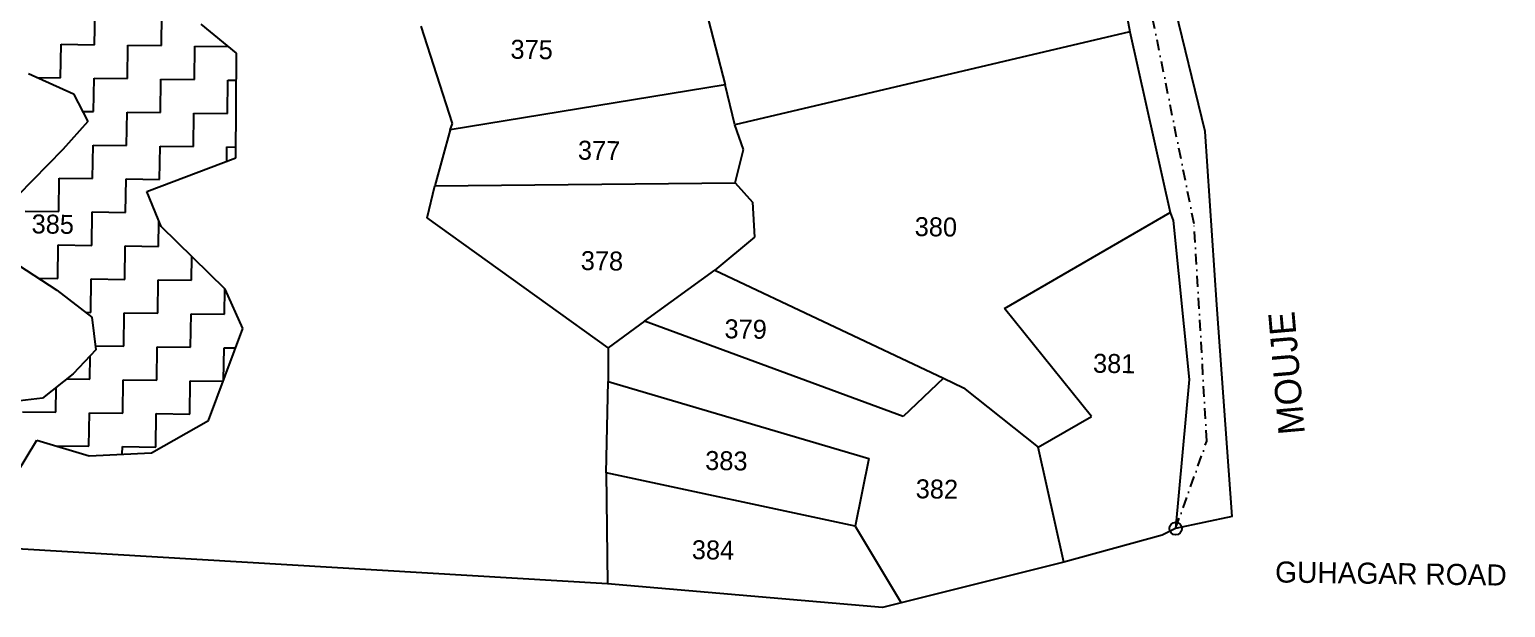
# Model space of a CAD drawing. Header units: metres. Extents: x 303639 to 307187, y 1938623 to 1940837.
# Drawn here: x 306319 to 306994, y 1939131 to 1939395 of the extents above; entities that cross this region are included whole.
import ezdxf

# ---------------------------------------------------------------- set-up
doc = ezdxf.new("R2010")
doc.units = ezdxf.units.M
doc.linetypes.add('DASHDOT', pattern=[1, 0.5, -0.25, 0, -0.25])
for name, color, linetype in [('OFF', 1, 'Continuous'), ('POLY_HATCH', 12, 'Continuous'), ('POLY_PARCEL', 6, 'Continuous'), ('POLY_WATER', 4, 'Continuous'), ('TEXT_MAPOUT', 7, 'Continuous'), ('TEXT_PARCEL', 7, 'Continuous'), ('V_BOUND_LINE', 7, 'Continuous'), ('V_BOUND_STREAM_LINE', 7, 'DASHDOT')]:
    doc.layers.add(name, color=color, linetype=linetype)
doc.styles.add('TEXT_MAP', font='')
doc.styles.get('TEXT_MAP').set_extended_font_data('Kruti Dev 050')

msp = doc.modelspace()

# ---------------------------------------------------------------- linework, layer by layer
msp.add_circle((306843.15, 1939166.92), 2.87)
at = {"layer": 'OFF'}
msp.add_line((306869.04, 1939172.5), (306843.15, 1939166.92), dxfattribs=at)
at = {"layer": 'POLY_HATCH', "linetype": 'Continuous'}
for p, q in [((306348.54, 1939388.14), (306348.76, 1939403.43)), ((306379.14, 1939387.71), (306379.34, 1939402.27)), ((306333.03, 1939373.05), (306333.25, 1939388.35)), ((306333.25, 1939388.35), (306348.54, 1939388.14)), ((306363.63, 1939372.63), (306363.84, 1939387.93)), ((306363.84, 1939387.93), (306379.14, 1939387.71)), ((306394.22, 1939372.2), (306394.43, 1939387.5)), ((306394.43, 1939387.5), (306409.73, 1939387.29)), ((306409.73, 1939387.29), (306409.73, 1939387.34)), ((306322.17, 1939373.21), (306333.03, 1939373.05)), ((306348.12, 1939357.55), (306348.33, 1939372.84)), ((306348.33, 1939372.84), (306363.63, 1939372.63)), ((306378.71, 1939357.12), (306378.92, 1939372.42)), ((306378.92, 1939372.42), (306394.22, 1939372.2)), ((306409.3, 1939356.69), (306409.52, 1939371.99)), ((306409.52, 1939371.99), (306413.48, 1939371.93)), ((306343.1, 1939357.62), (306348.12, 1939357.55)), ((306363.2, 1939342.04), (306363.41, 1939357.33)), ((306363.41, 1939357.33), (306378.71, 1939357.12)), ((306393.79, 1939341.61), (306394.01, 1939356.91)), ((306394.01, 1939356.91), (306409.3, 1939356.69)), ((306347.69, 1939326.95), (306347.9, 1939342.25)), ((306347.9, 1939342.25), (306363.2, 1939342.04)), ((306378.28, 1939326.53), (306378.5, 1939341.82)), ((306378.5, 1939341.82), (306393.79, 1939341.61)), ((306409, 1939334.86), (306409.09, 1939341.4)), ((306409.09, 1939341.4), (306413.29, 1939341.34)), ((306332.18, 1939311.87), (306332.39, 1939327.17)), ((306332.39, 1939327.17), (306347.69, 1939326.95)), ((306362.77, 1939311.44), (306362.99, 1939326.74)), ((306362.99, 1939326.74), (306378.28, 1939326.53)), ((306316.88, 1939312.08), (306332.18, 1939311.87)), ((306347.26, 1939296.36), (306347.48, 1939311.66)), ((306347.48, 1939311.66), (306362.77, 1939311.44)), ((306377.86, 1939295.93), (306378.02, 1939307.38)), ((306331.75, 1939281.28), (306331.97, 1939296.57)), ((306331.97, 1939296.57), (306347.26, 1939296.36)), ((306362.35, 1939280.85), (306362.56, 1939296.15)), ((306362.56, 1939296.15), (306377.86, 1939295.93)), ((306392.94, 1939280.42), (306393.09, 1939291.23)), ((306322.81, 1939281.4), (306331.75, 1939281.28)), ((306346.84, 1939265.77), (306347.05, 1939281.06)), ((306347.05, 1939281.06), (306362.35, 1939280.85)), ((306377.43, 1939265.34), (306377.64, 1939280.64)), ((306377.64, 1939280.64), (306392.94, 1939280.42)), ((306408.02, 1939264.91), (306408.19, 1939276.49)), ((306344.4, 1939265.8), (306346.84, 1939265.77)), ((306361.92, 1939250.26), (306362.13, 1939265.55)), ((306362.13, 1939265.55), (306377.43, 1939265.34)), ((306392.51, 1939249.83), (306392.73, 1939265.13)), ((306392.73, 1939265.13), (306408.02, 1939264.91)), ((306348.99, 1939250.44), (306361.92, 1939250.26)), ((306377, 1939234.75), (306377.22, 1939250.04)), ((306377.22, 1939250.04), (306392.51, 1939249.83)), ((306407.6, 1939234.79), (306407.81, 1939249.62)), ((306407.81, 1939249.62), (306413.1, 1939249.54)), ((306346.41, 1939235.17), (306346.56, 1939245.85)), ((306335.83, 1939235.32), (306346.41, 1939235.17)), ((306361.5, 1939219.66), (306361.71, 1939234.96)), ((306361.71, 1939234.96), (306377, 1939234.75)), ((306392.09, 1939219.24), (306392.3, 1939234.53)), ((306392.3, 1939234.53), (306407.43, 1939234.32)), ((306330.9, 1939220.09), (306331.06, 1939231.6)), ((306315.61, 1939220.3), (306330.9, 1939220.09)), ((306345.99, 1939204.58), (306346.2, 1939219.88)), ((306346.2, 1939219.88), (306361.5, 1939219.66)), ((306376.58, 1939204.15), (306376.79, 1939219.45)), ((306376.79, 1939219.45), (306392.09, 1939219.24)), ((306330.77, 1939204.79), (306345.99, 1939204.58)), ((306361.23, 1939200.9), (306361.28, 1939204.37)), ((306361.28, 1939204.37), (306376.58, 1939204.15))]:
    msp.add_line(p, q, dxfattribs=at)
at = {"layer": 'POLY_HATCH'}
for p, q in [((306413.56, 1939384.2), (306397.38, 1939397.47)), ((306413.26, 1939336.47), (306413.56, 1939384.2)), ((306318.27, 1939374.94), (306338.95, 1939365.74)), ((306338.95, 1939365.74), (306345.41, 1939353.09)), ((306345.41, 1939353.09), (306334.02, 1939340.23)), ((306334.02, 1939340.23), (306313.38, 1939319.27)), ((306372.41, 1939321.06), (306413.26, 1939336.47)), ((306378.99, 1939304.99), (306372.41, 1939321.06)), ((306408.38, 1939276.31), (306378.99, 1939304.99)), ((306310.23, 1939289.63), (306331.3, 1939275.86)), ((306331.3, 1939275.86), (306347.36, 1939263.53)), ((306416.4, 1939258.38), (306408.38, 1939276.31)), ((306347.36, 1939263.53), (306349.21, 1939248.65)), ((306400.74, 1939216.37), (306416.4, 1939258.38)), ((306349.21, 1939248.65), (306338.77, 1939237.61)), ((306338.77, 1939237.61), (306324.67, 1939226.61)), ((306324.67, 1939226.61), (306306.57, 1939224.35)), ((306374.61, 1939201.49), (306400.74, 1939216.37)), ((306308, 1939183.88), (306322.11, 1939207.37)), ((306322.11, 1939207.37), (306346.1, 1939200.24)), ((306346.1, 1939200.24), (306374.61, 1939201.49))]:
    msp.add_line(p, q, dxfattribs=at)
at = {"layer": 'POLY_PARCEL'}
for p, q in [((306628.19, 1939403.98), (306636.98, 1939369.75)), ((306512.35, 1939352.19), (306497.98, 1939396.69)), ((306822.26, 1939394.05), (306641.5, 1939351.44)), ((306636.98, 1939369.75), (306511.23, 1939349.28)), ((306641.5, 1939351.44), (306636.98, 1939369.75)), ((306511.23, 1939349.28), (306504.23, 1939323.6)), ((306511.23, 1939349.28), (306512.35, 1939352.19)), ((306645.38, 1939340.16), (306641.5, 1939351.44)), ((306641.61, 1939324.93), (306645.38, 1939340.16)), ((306500.76, 1939308.96), (306504.23, 1939323.6)), ((306504.23, 1939323.6), (306641.61, 1939324.93)), ((306641.61, 1939324.93), (306649.52, 1939316.17)), ((306649.52, 1939316.17), (306650.53, 1939300.11)), ((306583.53, 1939249.62), (306500.76, 1939308.96)), ((306764.88, 1939267.49), (306840.7, 1939311.46)), ((306650.53, 1939300.11), (306632.25, 1939285.08)), ((306600.08, 1939261.73), (306632.25, 1939285.08)), ((306632.25, 1939285.08), (306737.01, 1939235.64)), ((306600.08, 1939261.73), (306583.53, 1939249.62)), ((306718.45, 1939218.11), (306600.08, 1939261.73)), ((306804.68, 1939218.17), (306764.88, 1939267.49)), ((306583.53, 1939249.62), (306583.49, 1939234.11)), ((306582.58, 1939192.37), (306583.49, 1939234.11)), ((306583.49, 1939234.11), (306702.73, 1939198.88)), ((306737.01, 1939235.64), (306718.45, 1939218.11)), ((306737.01, 1939235.64), (306746.15, 1939231.33)), ((306746.15, 1939231.33), (306780.29, 1939204.19)), ((306780.29, 1939204.19), (306804.68, 1939218.17)), ((306792.01, 1939151.52), (306780.29, 1939204.19)), ((306702.73, 1939198.88), (306696.58, 1939167.94)), ((306582.58, 1939192.37), (306583.25, 1939141.58)), ((306696.58, 1939167.94), (306582.58, 1939192.37)), ((306696.58, 1939167.94), (306717.56, 1939132.95))]:
    msp.add_line(p, q, dxfattribs=at)
at = {"layer": 'POLY_WATER'}
for p, q in [((306800.19, 1939508.1), (306822.26, 1939394.05)), ((306856.61, 1939348.48), (306833.24, 1939444.37)), ((306822.26, 1939394.05), (306840.7, 1939311.46)), ((306861.97, 1939269.23), (306856.61, 1939348.48)), ((306840.7, 1939311.46), (306842.08, 1939307.82)), ((306842.08, 1939307.82), (306849.26, 1939235)), ((306869.04, 1939172.5), (306861.97, 1939269.23)), ((306849.26, 1939235), (306843.15, 1939166.92))]:
    msp.add_line(p, q, dxfattribs=at)
at = {"layer": 'V_BOUND_LINE'}
for p, q in [((306843.15, 1939166.92), (306837.02, 1939163.89)), ((306837.02, 1939163.89), (306792.01, 1939151.52)), ((306583.25, 1939141.58), (306312.97, 1939157.71)), ((306792.01, 1939151.52), (306717.56, 1939132.95)), ((306709.1, 1939130.84), (306583.25, 1939141.58)), ((306717.56, 1939132.95), (306709.1, 1939130.84))]:
    msp.add_line(p, q, dxfattribs=at)
at = {"layer": 'V_BOUND_STREAM_LINE', "ltscale": 10}
for p, q in [((306851.61, 1939306.24), (306830.05, 1939412.96)), ((306857.42, 1939206.93), (306851.61, 1939306.24)), ((306843.15, 1939166.92), (306857.42, 1939206.93))]:
    msp.add_line(p, q, dxfattribs=at)

# ---------------------------------------------------------------- texts
at = {"layer": 'TEXT_MAPOUT', "ltscale": 10}
for s, height, rotation, p in [('MOUJE', 12.046, 94.91952, (306902.29, 1939210.36)), ('GUHAGAR ROAD', 9.6365, 359.20201, (306888.6, 1939142.28))]:
    msp.add_text(s, height=height, rotation=rotation, dxfattribs=at).set_placement(p)
at = {"layer": 'TEXT_PARCEL', "style": 'TEXT_MAP'}
for s, p in [('375', (306538.79, 1939381.74)), ('377', (306569.64, 1939335.6)), ('385', (306319.72, 1939301.89)), ('380', (306723.73, 1939300.66)), ('378', (306570.95, 1939285.12)), ('379', (306636.7, 1939253.93)), ('381', (306805.31, 1939238.18)), ('383', (306627.88, 1939193.72)), ('382', (306724.19, 1939180.78)), ('384', (306621.76, 1939152.94))]:
    msp.add_text(s, height=8.673, rotation=359.20201, dxfattribs=at).set_placement(p)

doc.saveas('drawing.dxf')
